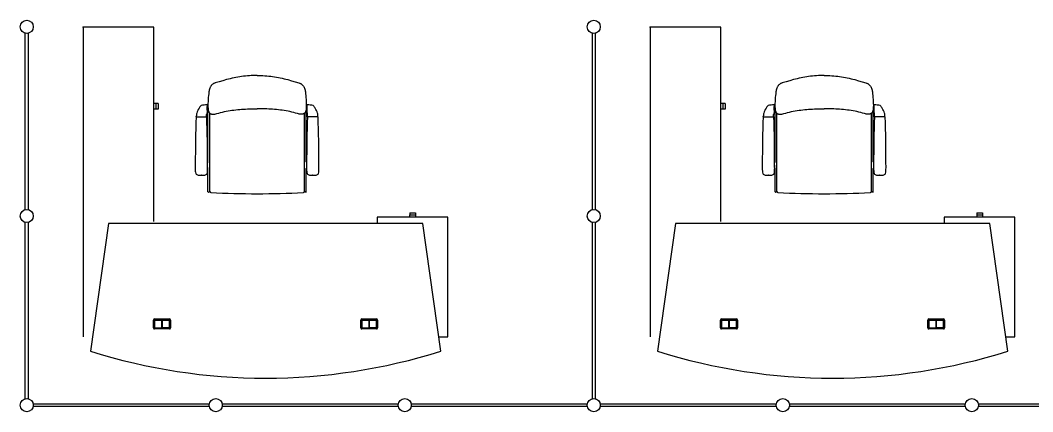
# Model space of a CAD drawing. Header units: millimetres. Extents: x 391350 to 515311, y -283575 to -199845.
# Drawn here: x 434102 to 439995, y -220127 to -217851 of the extents above; entities that cross this region are included whole.
import ezdxf

# ---------------------------------------------------------------- set-up
doc = ezdxf.new("R2010")
doc.units = ezdxf.units.MM

msp = doc.modelspace()

# ---------------------------------------------------------------- linework, layer by layer
at = {"color": 0}
for p, q in [((434468.7, -217891.6), (434468.7, -219691.6)), ((434878.7, -217891.6), (434468.7, -217891.6)), ((434878.7, -219021.3), (434878.7, -217891.6)), ((437768.7, -217891.6), (437768.7, -219691.6)), ((438178.7, -217891.6), (437768.7, -217891.6)), ((438178.7, -219021.3), (438178.7, -217891.6)), ((434131.4, -218951.3), (434131.4, -217926.3)), ((434148.4, -217926.3), (434148.4, -218951.3)), ((437431.4, -218951.3), (437431.4, -217926.3)), ((437448.4, -217926.3), (437448.4, -218951.3)), ((435480.4, -218172.1), (435480.6, -218172.1)), ((435480.6, -218172.1), (435480.4, -218172.1)), ((438780.4, -218172.1), (438780.6, -218172.1)), ((438780.6, -218172.1), (438780.4, -218172.1)), ((434891.7, -218334.1), (434878.7, -218334.1)), ((434891.7, -218368.1), (434878.7, -218368.1)), ((434891.7, -218334.1), (434891.7, -218368.1)), ((434903.7, -218334.2), (434891.7, -218334.2)), ((434903.7, -218368), (434891.7, -218368)), ((434903.7, -218334.2), (434903.7, -218368)), ((435190.5, -218344, -0.1), (435190.5, -218382.4, -0.1)), ((435190.5, -218347.4, -0.1), (435193.5, -218352.4, -0.1)), ((435190.5, -218372.4, -0.1), (435190.5, -218352.4, -0.1)), ((435190.5, -218356.4, -0.1), (435190.5, -218354.6, -0.1)), ((435190.5, -218356.2, -0.1), (435190.5, -218368.4, -0.1)), ((435190.5, -218368.4, -0.1), (435190.5, -218370.1, -0.1)), ((435190.5, -218377.4, -0.1), (435193.5, -218372.4, -0.1)), ((435193.5, -218355.4, -0.1), (435193.5, -218352.4, -0.1)), ((435193.5, -218369.4, -0.1), (435193.5, -218355.4, -0.1)), ((435193.5, -218372.4, -0.1), (435193.5, -218369.4, -0.1)), ((435770.5, -218347.4, -0.1), (435767.5, -218352.4, -0.1)), ((435767.5, -218355.4, -0.1), (435767.5, -218352.4, -0.1)), ((435767.5, -218369.4, -0.1), (435767.5, -218355.4, -0.1)), ((435767.5, -218372.4, -0.1), (435767.5, -218369.4, -0.1)), ((435770.5, -218377.4, -0.1), (435767.5, -218372.4, -0.1)), ((435770.5, -218344, -0.1), (435770.5, -218382.4, -0.1)), ((435770.5, -218372.4, -0.1), (435770.5, -218352.4, -0.1)), ((435770.5, -218356.4, -0.1), (435770.5, -218354.6, -0.1)), ((435770.5, -218356.2, -0.1), (435770.5, -218368.4, -0.1)), ((435770.5, -218368.4, -0.1), (435770.5, -218370.1, -0.1)), ((438191.7, -218334.1), (438178.7, -218334.1)), ((438191.7, -218368.1), (438178.7, -218368.1)), ((438191.7, -218334.1), (438191.7, -218368.1)), ((438203.7, -218334.2), (438191.7, -218334.2)), ((438203.7, -218368), (438191.7, -218368)), ((438203.7, -218334.2), (438203.7, -218368)), ((438490.5, -218344, -0.1), (438490.5, -218382.4, -0.1)), ((438490.5, -218347.4, -0.1), (438493.5, -218352.4, -0.1)), ((438490.5, -218372.4, -0.1), (438490.5, -218352.4, -0.1)), ((438490.5, -218356.4, -0.1), (438490.5, -218354.6, -0.1)), ((438490.5, -218356.2, -0.1), (438490.5, -218368.4, -0.1)), ((438490.5, -218368.4, -0.1), (438490.5, -218370.1, -0.1)), ((438490.5, -218377.4, -0.1), (438493.5, -218372.4, -0.1)), ((438493.5, -218355.4, -0.1), (438493.5, -218352.4, -0.1)), ((438493.5, -218369.4, -0.1), (438493.5, -218355.4, -0.1)), ((438493.5, -218372.4, -0.1), (438493.5, -218369.4, -0.1)), ((439070.5, -218347.4, -0.1), (439067.5, -218352.4, -0.1)), ((439067.5, -218355.4, -0.1), (439067.5, -218352.4, -0.1)), ((439067.5, -218369.4, -0.1), (439067.5, -218355.4, -0.1)), ((439067.5, -218372.4, -0.1), (439067.5, -218369.4, -0.1)), ((439070.5, -218377.4, -0.1), (439067.5, -218372.4, -0.1)), ((439070.5, -218344, -0.1), (439070.5, -218382.4, -0.1)), ((439070.5, -218372.4, -0.1), (439070.5, -218352.4, -0.1)), ((439070.5, -218356.4, -0.1), (439070.5, -218354.6, -0.1)), ((439070.5, -218356.2, -0.1), (439070.5, -218368.4, -0.1)), ((439070.5, -218368.4, -0.1), (439070.5, -218370.1, -0.1)), ((435126.3, -218412.4, -0.1), (435186.7, -218412.4, -0.1)), ((435126.5, -218412.4, -0.1), (435126.5, -218409.4, -0.1)), ((435186.5, -218412.4, -0.1), (435186.5, -218398.6, -0.1)), ((435194.5, -218673.3), (435194.5, -218383)), ((435204.5, -218845.1), (435204.5, -218390.5)), ((435756.5, -218845.1), (435756.5, -218390.5)), ((435766.5, -218673.3), (435766.5, -218383)), ((435834.7, -218412.4, -0.1), (435774.3, -218412.4, -0.1)), ((435774.5, -218412.4, -0.1), (435774.5, -218398.6, -0.1)), ((435834.5, -218412.4, -0.1), (435834.5, -218409.4, -0.1)), ((438426.3, -218412.4, -0.1), (438486.7, -218412.4, -0.1)), ((438426.5, -218412.4, -0.1), (438426.5, -218409.4, -0.1)), ((438486.5, -218412.4, -0.1), (438486.5, -218398.6, -0.1)), ((438494.5, -218673.3), (438494.5, -218383)), ((438504.5, -218845.1), (438504.5, -218390.5)), ((439056.5, -218845.1), (439056.5, -218390.5)), ((439066.5, -218673.3), (439066.5, -218383)), ((439134.7, -218412.4, -0.1), (439074.3, -218412.4, -0.1)), ((439074.5, -218412.4, -0.1), (439074.5, -218398.6, -0.1)), ((439134.5, -218412.4, -0.1), (439134.5, -218409.4, -0.1)), ((435193, -218676.8), (435193, -218676.9)), ((435768, -218676.8), (435768, -218676.9)), ((438493, -218676.8), (438493, -218676.9)), ((439068, -218676.8), (439068, -218676.9)), ((435191.5, -218706.3), (435191.5, -218680.4)), ((435193, -218709.9), (435193, -218709.8)), ((435194.5, -218847.9), (435194.5, -218713.4)), ((435766.5, -218847.9), (435766.5, -218713.4)), ((435768, -218709.9), (435768, -218709.8)), ((435769.5, -218706.3), (435769.5, -218680.4)), ((438491.5, -218706.3), (438491.5, -218680.4)), ((438493, -218709.9), (438493, -218709.8)), ((438494.5, -218847.9), (438494.5, -218713.4)), ((439066.5, -218847.9), (439066.5, -218713.4)), ((439068, -218709.9), (439068, -218709.8)), ((439069.5, -218706.3), (439069.5, -218680.4)), ((435156.5, -218752.2, -0.1), (435155.5, -218752.2, -0.1)), ((435156.5, -218752.2, -0.1), (435157.5, -218752.2, -0.1)), ((435804.5, -218752.2, -0.1), (435803.5, -218752.2, -0.1)), ((435804.5, -218752.2, -0.1), (435805.5, -218752.2, -0.1)), ((438456.5, -218752.2, -0.1), (438455.5, -218752.2, -0.1)), ((438456.5, -218752.2, -0.1), (438457.5, -218752.2, -0.1)), ((439104.5, -218752.2, -0.1), (439103.5, -218752.2, -0.1)), ((439104.5, -218752.2, -0.1), (439105.5, -218752.2, -0.1)), ((435197.4, -218849.7), (435204.6, -218846.2)), ((435763.6, -218849.7), (435756.4, -218846.2)), ((438497.4, -218849.7), (438504.6, -218846.2)), ((439063.6, -218849.7), (439056.4, -218846.2)), ((436368.3, -218970.1), (436402.1, -218970.1)), ((436368.3, -218970.1), (436368.3, -218982.1)), ((436402.1, -218970.1), (436402.1, -218982.1)), ((439668.3, -218970.1), (439702.1, -218970.1)), ((439668.3, -218970.1), (439668.3, -218982.1)), ((439702.1, -218970.1), (439702.1, -218982.1)), ((434131.4, -220051.3), (434131.4, -219026.3)), ((434148.4, -219026.3), (434148.4, -220051.3)), ((436590.7, -218994.6), (436179.7, -218994.6)), ((436179.7, -218994.6), (436179.7, -219031.6)), ((436368.2, -218982.1), (436402.2, -218982.1)), ((436368.2, -218982.1), (436368.2, -218994.6)), ((436402.2, -218982.1), (436402.2, -218994.6)), ((436590.7, -219691.6), (436590.7, -218994.6)), ((437431.4, -220051.3), (437431.4, -219026.3)), ((437448.4, -219026.3), (437448.4, -220051.3)), ((439890.7, -218994.6), (439479.7, -218994.6)), ((439479.7, -218994.6), (439479.7, -219031.6)), ((439668.2, -218982.1), (439702.2, -218982.1)), ((439668.2, -218982.1), (439668.2, -218994.6)), ((439702.2, -218982.1), (439702.2, -218994.6)), ((439890.7, -219691.6), (439890.7, -218994.6)), ((434614.7, -219031.6), (434510.3, -219774.7)), ((436444.7, -219031.6), (434614.7, -219031.6)), ((436549.1, -219774.7), (436444.7, -219031.6)), ((437914.7, -219031.6), (437810.3, -219774.7)), ((439744.7, -219031.6), (437914.7, -219031.6)), ((439849.1, -219774.7), (439744.7, -219031.6)), ((434877.7, -219639.6), (434877.7, -219593.6)), ((434883.7, -219587.6), (434969.7, -219587.6)), ((434883.7, -219595.6), (434883.7, -219637.6)), ((434884.2, -219637.6), (434884.2, -219595.6)), ((434967.7, -219593.6), (434885.7, -219593.6)), ((434885.7, -219594.1), (434926.5, -219594.1)), ((434924.5, -219594.1), (434924.5, -219639.1)), ((434926.5, -219594.1), (434926.5, -219639.1)), ((434927, -219639.1), (434927, -219594.1)), ((434927, -219594.1), (434967.7, -219594.1)), ((434929, -219639.1), (434929, -219594.1)), ((434969.2, -219595.6), (434969.2, -219637.6)), ((434969.7, -219637.6), (434969.7, -219595.6)), ((434975.7, -219593.6), (434975.7, -219639.6)), ((436083.7, -219639.6), (436083.7, -219593.6)), ((436089.7, -219587.6), (436175.7, -219587.6)), ((436089.7, -219595.6), (436089.7, -219637.6)), ((436090.2, -219637.6), (436090.2, -219595.6)), ((436173.7, -219593.6), (436091.7, -219593.6)), ((436091.7, -219594.1), (436132.5, -219594.1)), ((436130.5, -219594.1), (436130.5, -219639.1)), ((436132.5, -219594.1), (436132.5, -219639.1)), ((436133, -219639.1), (436133, -219594.1)), ((436133, -219594.1), (436173.7, -219594.1)), ((436135, -219639.1), (436135, -219594.1)), ((436175.2, -219595.6), (436175.2, -219637.6)), ((436175.7, -219637.6), (436175.7, -219595.6)), ((436181.7, -219593.6), (436181.7, -219639.6)), ((438177.7, -219639.6), (438177.7, -219593.6)), ((438183.7, -219587.6), (438269.7, -219587.6)), ((438183.7, -219595.6), (438183.7, -219637.6)), ((438184.2, -219637.6), (438184.2, -219595.6)), ((438267.7, -219593.6), (438185.7, -219593.6)), ((438185.7, -219594.1), (438226.5, -219594.1)), ((438224.5, -219594.1), (438224.5, -219639.1)), ((438226.5, -219594.1), (438226.5, -219639.1)), ((438227, -219639.1), (438227, -219594.1)), ((438227, -219594.1), (438267.7, -219594.1)), ((438229, -219639.1), (438229, -219594.1)), ((438269.2, -219595.6), (438269.2, -219637.6)), ((438269.7, -219637.6), (438269.7, -219595.6)), ((438275.7, -219593.6), (438275.7, -219639.6)), ((439383.7, -219639.6), (439383.7, -219593.6)), ((439389.7, -219587.6), (439475.7, -219587.6)), ((439389.7, -219595.6), (439389.7, -219637.6)), ((439390.2, -219637.6), (439390.2, -219595.6)), ((439473.7, -219593.6), (439391.7, -219593.6)), ((439391.7, -219594.1), (439432.5, -219594.1)), ((439430.5, -219594.1), (439430.5, -219639.1)), ((439432.5, -219594.1), (439432.5, -219639.1)), ((439433, -219639.1), (439433, -219594.1)), ((439433, -219594.1), (439473.7, -219594.1)), ((439435, -219639.1), (439435, -219594.1)), ((439475.2, -219595.6), (439475.2, -219637.6)), ((439475.7, -219637.6), (439475.7, -219595.6)), ((439481.7, -219593.6), (439481.7, -219639.6)), ((434969.7, -219645.6), (434883.7, -219645.6)), ((434885.7, -219639.1), (434926.5, -219639.1)), ((434885.7, -219639.6), (434967.7, -219639.6)), ((434967.7, -219639.1), (434927, -219639.1)), ((436175.7, -219645.6), (436089.7, -219645.6)), ((436091.7, -219639.1), (436132.5, -219639.1)), ((436091.7, -219639.6), (436173.7, -219639.6)), ((436173.7, -219639.1), (436133, -219639.1)), ((438269.7, -219645.6), (438183.7, -219645.6)), ((438185.7, -219639.1), (438226.5, -219639.1)), ((438185.7, -219639.6), (438267.7, -219639.6)), ((438267.7, -219639.1), (438227, -219639.1)), ((439475.7, -219645.6), (439389.7, -219645.6)), ((439391.7, -219639.1), (439432.5, -219639.1)), ((439391.7, -219639.6), (439473.7, -219639.6)), ((439473.7, -219639.1), (439433, -219639.1)), ((436537.5, -219691.6), (436590.7, -219691.6)), ((439837.5, -219691.6), (439890.7, -219691.6)), ((434177.4, -220080.3), (435202.4, -220080.3)), ((435277.4, -220080.3), (436302.4, -220080.3)), ((436377.4, -220080.3), (437402.4, -220080.3)), ((437477.4, -220080.3), (438502.4, -220080.3)), ((438577.4, -220080.3), (439602.4, -220080.3)), ((439677.4, -220080.3), (440702.4, -220080.3)), ((435202.4, -220097.3), (434177.4, -220097.3)), ((436302.4, -220097.3), (435277.4, -220097.3)), ((437402.4, -220097.3), (436377.4, -220097.3)), ((438502.4, -220097.3), (437477.4, -220097.3)), ((439602.4, -220097.3), (438577.4, -220097.3)), ((440702.4, -220097.3), (439677.4, -220097.3))]:
    msp.add_line(p, q, dxfattribs=at)
at = {"color": 0, "extrusion": (0, 0, -1), "flags": 128}
for points in [[(-435480.5, -218172.2), (-435469.2, -218172.3), (-435457.9, -218172.5), (-435446.7, -218172.8), (-435435.4, -218173.3), (-435424.1, -218174.1), (-435412.8, -218175), (-435401.5, -218176.2), (-435390.3, -218177.5), (-435379.2, -218179.1), (-435368, -218180.9), (-435357, -218182.9), (-435346, -218185.2), (-435335, -218187.7), (-435324.1, -218190.3), (-435313.3, -218193.1), (-435302.4, -218196), (-435280.7, -218202.2), (-435258.9, -218208.5), (-435237, -218214.9), (-435234.3, -218215.8), (-435231.7, -218216.8), (-435229.1, -218217.9), (-435226.6, -218219.1), (-435224.2, -218220.6), (-435221.8, -218222.2), (-435219.7, -218223.9), (-435217.6, -218225.9), (-435215.6, -218227.9), (-435213.8, -218230.1), (-435212.1, -218232.4), (-435210.5, -218234.7), (-435209, -218237.1), (-435207.6, -218239.6), (-435206.4, -218242.2), (-435205.3, -218244.8), (-435204.3, -218247.4), (-435203.4, -218250.1), (-435202.6, -218252.8), (-435201.9, -218255.5), (-435200.8, -218261.1), (-435199.9, -218266.6), (-435198.5, -218277.9), (-435197.3, -218289.1), (-435196.2, -218300.3), (-435195.4, -218311.5), (-435194.8, -218322.6), (-435194.3, -218333.8), (-435194.2, -218345.1), (-435194.3, -218350.9), (-435194.4, -218356.6), (-435194.6, -218362.5), (-435195.1, -218368.3), (-435195.5, -218371.2), (-435196, -218374), (-435196.7, -218376.7), (-435197.6, -218379.4), (-435198.6, -218382), (-435199.9, -218384.5), (-435201.4, -218386.8), (-435203.1, -218389.1), (-435205.2, -218391.1), (-435206.2, -218392), (-435207.4, -218392.8), (-435208.6, -218393.5), (-435209.8, -218394.2), (-435212.4, -218395.3), (-435215.2, -218396.1), (-435218, -218396.7), (-435220.9, -218397), (-435223.8, -218397.1), (-435226.7, -218397.1), (-435229.5, -218396.9), (-435232.4, -218396.6), (-435235.1, -218396.1), (-435240.7, -218394.9), (-435246.1, -218393.5), (-435256.9, -218390.3), (-435267.8, -218387.3), (-435278.8, -218384.5), (-435289.8, -218382.1), (-435300.8, -218379.9), (-435311.9, -218377.9), (-435323.1, -218376), (-435334.2, -218374.3), (-435345.4, -218372.8), (-435356.6, -218371.5), (-435367.8, -218370.3), (-435379.1, -218369.2), (-435390.3, -218368.3), (-435401.6, -218367.5), (-435412.9, -218366.9), (-435424.1, -218366.4), (-435435.4, -218366), (-435458, -218365.5), (-435480.5, -218365.2)], [(-438780.5, -218172.2), (-438769.2, -218172.3), (-438757.9, -218172.5), (-438746.7, -218172.8), (-438735.4, -218173.3), (-438724.1, -218174.1), (-438712.8, -218175), (-438701.5, -218176.2), (-438690.3, -218177.5), (-438679.2, -218179.1), (-438668, -218180.9), (-438657, -218182.9), (-438646, -218185.2), (-438635, -218187.7), (-438624.1, -218190.3), (-438613.3, -218193.1), (-438602.4, -218196), (-438580.7, -218202.2), (-438558.9, -218208.5), (-438537, -218214.9), (-438534.3, -218215.8), (-438531.7, -218216.8), (-438529.1, -218217.9), (-438526.6, -218219.1), (-438524.2, -218220.6), (-438521.8, -218222.2), (-438519.7, -218223.9), (-438517.6, -218225.9), (-438515.6, -218227.9), (-438513.8, -218230.1), (-438512.1, -218232.4), (-438510.5, -218234.7), (-438509, -218237.1), (-438507.6, -218239.6), (-438506.4, -218242.2), (-438505.3, -218244.8), (-438504.3, -218247.4), (-438503.4, -218250.1), (-438502.6, -218252.8), (-438501.9, -218255.5), (-438500.8, -218261.1), (-438499.9, -218266.6), (-438498.5, -218277.9), (-438497.3, -218289.1), (-438496.2, -218300.3), (-438495.4, -218311.5), (-438494.8, -218322.6), (-438494.3, -218333.8), (-438494.2, -218345.1), (-438494.3, -218350.9), (-438494.4, -218356.6), (-438494.6, -218362.5), (-438495.1, -218368.3), (-438495.5, -218371.2), (-438496, -218374), (-438496.7, -218376.7), (-438497.6, -218379.4), (-438498.6, -218382), (-438499.9, -218384.5), (-438501.4, -218386.8), (-438503.1, -218389.1), (-438505.2, -218391.1), (-438506.2, -218392), (-438507.4, -218392.8), (-438508.6, -218393.5), (-438509.8, -218394.2), (-438512.4, -218395.3), (-438515.2, -218396.1), (-438518, -218396.7), (-438520.9, -218397), (-438523.8, -218397.1), (-438526.7, -218397.1), (-438529.5, -218396.9), (-438532.4, -218396.6), (-438535.1, -218396.1), (-438540.7, -218394.9), (-438546.1, -218393.5), (-438556.9, -218390.3), (-438567.8, -218387.3), (-438578.8, -218384.5), (-438589.8, -218382.1), (-438600.8, -218379.9), (-438611.9, -218377.9), (-438623.1, -218376), (-438634.2, -218374.3), (-438645.4, -218372.8), (-438656.6, -218371.5), (-438667.8, -218370.3), (-438679.1, -218369.2), (-438690.3, -218368.3), (-438701.6, -218367.5), (-438712.9, -218366.9), (-438724.1, -218366.4), (-438735.4, -218366), (-438758, -218365.5), (-438780.5, -218365.2)]]:
    msp.add_lwpolyline(points, dxfattribs=at)
at = {"color": 0, "flags": 128}
for points in [[(435480.5, -218172.2), (435491.8, -218172.3), (435503.1, -218172.5), (435514.4, -218172.8), (435525.7, -218173.3), (435536.9, -218174.1), (435548.2, -218175), (435559.5, -218176.2), (435570.7, -218177.5), (435581.9, -218179.1), (435593, -218180.9), (435604.1, -218182.9), (435615.1, -218185.2), (435626, -218187.7), (435636.9, -218190.3), (435647.8, -218193.1), (435658.6, -218196), (435680.3, -218202.2), (435702.1, -218208.5), (435724, -218214.9), (435726.7, -218215.8), (435729.4, -218216.8), (435731.9, -218217.9), (435734.5, -218219.1), (435736.9, -218220.6), (435739.2, -218222.2), (435741.4, -218223.9), (435743.4, -218225.9), (435745.4, -218227.9), (435747.2, -218230.1), (435749, -218232.4), (435750.6, -218234.7), (435752, -218237.1), (435753.4, -218239.6), (435754.6, -218242.2), (435755.7, -218244.8), (435756.7, -218247.4), (435757.6, -218250.1), (435758.4, -218252.8), (435759.1, -218255.5), (435760.2, -218261.1), (435761.1, -218266.6), (435762.5, -218277.9), (435763.7, -218289.1), (435764.8, -218300.3), (435765.6, -218311.5), (435766.3, -218322.6), (435766.7, -218333.8), (435766.8, -218345.1), (435766.8, -218350.9), (435766.6, -218356.6), (435766.4, -218362.5), (435765.9, -218368.3), (435765.5, -218371.2), (435765, -218374), (435764.3, -218376.7), (435763.5, -218379.4), (435762.4, -218382), (435761.1, -218384.5), (435759.6, -218386.8), (435757.9, -218389.1), (435755.9, -218391.1), (435754.8, -218392), (435753.6, -218392.8), (435752.4, -218393.5), (435751.2, -218394.2), (435748.6, -218395.3), (435745.9, -218396.1), (435743, -218396.7), (435740.1, -218397), (435737.2, -218397.1), (435734.3, -218397.1), (435731.5, -218396.9), (435728.7, -218396.6), (435725.9, -218396.1), (435720.4, -218394.9), (435714.9, -218393.5), (435704.1, -218390.3), (435693.2, -218387.3), (435682.3, -218384.5), (435671.2, -218382.1), (435660.2, -218379.9), (435649.1, -218377.9), (435637.9, -218376), (435626.8, -218374.3), (435615.6, -218372.8), (435604.4, -218371.5), (435593.2, -218370.3), (435581.9, -218369.2), (435570.7, -218368.3), (435559.4, -218367.5), (435548.2, -218366.9), (435536.9, -218366.4), (435525.6, -218366), (435503.1, -218365.5), (435480.5, -218365.2)], [(438780.5, -218172.2), (438791.8, -218172.3), (438803.1, -218172.5), (438814.4, -218172.8), (438825.7, -218173.3), (438836.9, -218174.1), (438848.2, -218175), (438859.5, -218176.2), (438870.7, -218177.5), (438881.9, -218179.1), (438893, -218180.9), (438904.1, -218182.9), (438915.1, -218185.2), (438926, -218187.7), (438936.9, -218190.3), (438947.8, -218193.1), (438958.6, -218196), (438980.3, -218202.2), (439002.1, -218208.5), (439024, -218214.9), (439026.7, -218215.8), (439029.4, -218216.8), (439031.9, -218217.9), (439034.5, -218219.1), (439036.9, -218220.6), (439039.2, -218222.2), (439041.4, -218223.9), (439043.4, -218225.9), (439045.4, -218227.9), (439047.2, -218230.1), (439049, -218232.4), (439050.6, -218234.7), (439052, -218237.1), (439053.4, -218239.6), (439054.6, -218242.2), (439055.7, -218244.8), (439056.7, -218247.4), (439057.6, -218250.1), (439058.4, -218252.8), (439059.1, -218255.5), (439060.2, -218261.1), (439061.1, -218266.6), (439062.5, -218277.9), (439063.7, -218289.1), (439064.8, -218300.3), (439065.6, -218311.5), (439066.3, -218322.6), (439066.7, -218333.8), (439066.8, -218345.1), (439066.8, -218350.9), (439066.6, -218356.6), (439066.4, -218362.5), (439065.9, -218368.3), (439065.5, -218371.2), (439065, -218374), (439064.3, -218376.7), (439063.5, -218379.4), (439062.4, -218382), (439061.1, -218384.5), (439059.6, -218386.8), (439057.9, -218389.1), (439055.9, -218391.1), (439054.8, -218392), (439053.6, -218392.8), (439052.4, -218393.5), (439051.2, -218394.2), (439048.6, -218395.3), (439045.9, -218396.1), (439043, -218396.7), (439040.1, -218397), (439037.2, -218397.1), (439034.3, -218397.1), (439031.5, -218396.9), (439028.7, -218396.6), (439025.9, -218396.1), (439020.4, -218394.9), (439014.9, -218393.5), (439004.1, -218390.3), (438993.2, -218387.3), (438982.3, -218384.5), (438971.2, -218382.1), (438960.2, -218379.9), (438949.1, -218377.9), (438937.9, -218376), (438926.8, -218374.3), (438915.6, -218372.8), (438904.4, -218371.5), (438893.2, -218370.3), (438881.9, -218369.2), (438870.7, -218368.3), (438859.4, -218367.5), (438848.2, -218366.9), (438836.9, -218366.4), (438825.6, -218366), (438803.1, -218365.5), (438780.5, -218365.2)]]:
    msp.add_lwpolyline(points, dxfattribs=at)
at = {"color": 0}
for centre in [(434139.9, -217888.8), (437439.9, -217888.8), (434139.9, -218988.8), (437439.9, -218988.8), (434139.9, -220088.8), (435239.9, -220088.8), (436339.9, -220088.8), (437439.9, -220088.8), (438539.9, -220088.8), (439639.9, -220088.8)]:
    msp.add_circle(centre, 38, dxfattribs=at)
for centre, radius, start, end in [((435225.3, -218417.8, -0.1), 100, 146.19405, 163.87626), ((435266.9, -218445.6, -0.1), 150, 138.88408, 146.19405), ((435154.3, -218347.3, -0.1), 0.5, 100.43772, 138.88408), ((435266.9, -218445.6, -0.1), 150, 138.81747, 138.88408), ((435208.5, -218641.8, -0.1), 300, 100.43772, 100.471), ((435208.5, -218641.8, -0.1), 300, 93.7447, 100.43772), ((435221.5, -218398.6, -0.1), 35, 152.33955, 180), ((435189, -218344, -0.1), 1.5, 0, 93.7447), ((435210.5, -218383), 16, 152.09063, 180), ((435750.5, -218383), 16, 0, 27.90937), ((435772, -218344, -0.1), 1.5, 86.2553, 180), ((435739.5, -218398.6, -0.1), 35, 0, 27.66045), ((435752.5, -218641.8, -0.1), 300, 79.56228, 86.2553), ((435806.8, -218347.3, -0.1), 0.5, 41.11592, 79.56228), ((435752.5, -218641.8, -0.1), 300, 79.529, 79.56228), ((435694.1, -218445.6, -0.1), 150, 41.11592, 41.18253), ((435694.1, -218445.6, -0.1), 150, 33.80595, 41.11592), ((435735.7, -218417.8, -0.1), 100, 16.12374, 33.80595), ((438525.3, -218417.8, -0.1), 100, 146.19405, 163.87626), ((438566.9, -218445.6, -0.1), 150, 138.88408, 146.19405), ((438454.3, -218347.3, -0.1), 0.5, 100.43772, 138.88408), ((438566.9, -218445.6, -0.1), 150, 138.81747, 138.88408), ((438508.5, -218641.8, -0.1), 300, 100.43772, 100.471), ((438508.5, -218641.8, -0.1), 300, 93.7447, 100.43772), ((438521.5, -218398.6, -0.1), 35, 152.33955, 180), ((438489, -218344, -0.1), 1.5, 0, 93.7447), ((438510.5, -218383), 16, 152.09063, 180), ((439050.5, -218383), 16, 0, 27.90937), ((439072, -218344, -0.1), 1.5, 86.2553, 180), ((439039.5, -218398.6, -0.1), 35, 0, 27.66045), ((439052.5, -218641.8, -0.1), 300, 79.56228, 86.2553), ((439106.8, -218347.3, -0.1), 0.5, 41.11592, 79.56228), ((439052.5, -218641.8, -0.1), 300, 79.529, 79.56228), ((438994.1, -218445.6, -0.1), 150, 41.11592, 41.18253), ((438994.1, -218445.6, -0.1), 150, 33.80595, 41.11592), ((439035.7, -218417.8, -0.1), 100, 16.12374, 33.80595), ((442020.7, -218673.5, -0.1), 6900, 177.83752, 180.10731), ((435126.3, -218413.2, -0.1), 0.8, 90, 177.83752), ((435196.5, -218409.4, -0.1), 70, 163.87626, 180), ((435186.7, -218413.2, -0.1), 0.8, 2.16248, 90), ((428292.4, -218673.5, -0.1), 6900, 359.89269, 2.16248), ((442668.6, -218673.5, -0.1), 6900, 177.83752, 180.10731), ((435774.3, -218413.2, -0.1), 0.8, 90, 177.83752), ((435764.5, -218409.4, -0.1), 70, 0, 16.12374), ((435834.7, -218413.2, -0.1), 0.8, 2.16248, 90), ((428940.4, -218673.5, -0.1), 6900, 359.89269, 2.16248), ((445320.7, -218673.5, -0.1), 6900, 177.83752, 180.10731), ((438426.3, -218413.2, -0.1), 0.8, 90, 177.83752), ((438496.5, -218409.4, -0.1), 70, 163.87626, 180), ((438486.7, -218413.2, -0.1), 0.8, 2.16248, 90), ((431592.4, -218673.5, -0.1), 6900, 359.89269, 2.16248), ((445968.6, -218673.5, -0.1), 6900, 177.83752, 180.10731), ((439074.3, -218413.2, -0.1), 0.8, 90, 177.83752), ((439064.5, -218409.4, -0.1), 70, 0, 16.12374), ((439134.7, -218413.2, -0.1), 0.8, 2.16248, 90), ((432240.4, -218673.5, -0.1), 6900, 359.89269, 2.16248), ((435196.5, -218680.4), 5, 135, 180), ((435189.5, -218673.3), 5, 315, 0), ((435771.5, -218673.3), 5, 180, 225), ((435764.5, -218680.4), 5, 0, 45), ((438496.5, -218680.4), 5, 135, 180), ((438489.5, -218673.3), 5, 315, 0), ((439071.5, -218673.3), 5, 180, 225), ((439064.5, -218680.4), 5, 0, 45), ((436382.4, -218702.2, -0.1), 1261.9, 179.28359, 181.17149), ((435158.2, -218727.8, -0.1), 37.4, 180.21239, 200.25934), ((435154.8, -218727.8, -0.1), 37.4, 339.74066, 359.78761), ((435196.5, -218706.3), 5, 180, 225), ((433930.7, -218702.2, -0.1), 1261.9, 358.82851, 0.71641), ((435189.5, -218713.4), 5, 0, 45), ((435771.5, -218713.4), 5, 135, 180), ((435764.5, -218706.3), 5, 315, 0), ((437030.4, -218702.2, -0.1), 1261.9, 179.28359, 181.17149), ((435806.2, -218727.8, -0.1), 37.4, 180.21239, 200.25934), ((435802.8, -218727.8, -0.1), 37.4, 339.74066, 359.78761), ((434578.6, -218702.2, -0.1), 1261.9, 358.82851, 0.71641), ((439682.4, -218702.2, -0.1), 1261.9, 179.28359, 181.17149), ((438458.2, -218727.8, -0.1), 37.4, 180.21239, 200.25934), ((438454.8, -218727.8, -0.1), 37.4, 339.74066, 359.78761), ((438496.5, -218706.3), 5, 180, 225), ((437230.7, -218702.2, -0.1), 1261.9, 358.82851, 0.71641), ((438489.5, -218713.4), 5, 0, 45), ((439071.5, -218713.4), 5, 135, 180), ((439064.5, -218706.3), 5, 315, 0), ((440330.4, -218702.2, -0.1), 1261.9, 179.28359, 181.17149), ((439106.2, -218727.8, -0.1), 37.4, 180.21239, 200.25934), ((439102.8, -218727.8, -0.1), 37.4, 339.74066, 359.78761), ((437878.6, -218702.2, -0.1), 1261.9, 358.82851, 0.71641), ((435136, -218736.2, -0.1), 13.7, 199.42987, 238.47093), ((435140.5, -218728.7, -0.1), 22.5, 238.72823, 262.01307), ((435148.3, -218692, -0.1), 59.9, 259.47044, 267.39304), ((435157.9, -218515.5, -0.1), 236.7, 267.02511, 269.43237), ((435155.2, -218515.5, -0.1), 236.7, 270.56763, 272.97489), ((435164.7, -218692, -0.1), 59.9, 272.60696, 280.52956), ((435172.5, -218728.7, -0.1), 22.5, 277.98693, 301.27177), ((435177, -218736.2, -0.1), 13.7, 301.52907, 340.57013), ((435784, -218736.2, -0.1), 13.7, 199.42987, 238.47093), ((435788.5, -218728.7, -0.1), 22.5, 238.72823, 262.01307), ((435796.3, -218692, -0.1), 59.9, 259.47044, 267.39304), ((435805.8, -218515.5, -0.1), 236.7, 267.02511, 269.43237), ((435803.2, -218515.5, -0.1), 236.7, 270.56763, 272.97489), ((435812.7, -218692, -0.1), 59.9, 272.60696, 280.52956), ((435820.5, -218728.7, -0.1), 22.5, 277.98693, 301.27177), ((435825, -218736.2, -0.1), 13.7, 301.52907, 340.57013), ((438436, -218736.2, -0.1), 13.7, 199.42987, 238.47093), ((438440.5, -218728.7, -0.1), 22.5, 238.72823, 262.01307), ((438448.3, -218692, -0.1), 59.9, 259.47044, 267.39304), ((438457.9, -218515.5, -0.1), 236.7, 267.02511, 269.43237), ((438455.2, -218515.5, -0.1), 236.7, 270.56763, 272.97489), ((438464.7, -218692, -0.1), 59.9, 272.60696, 280.52956), ((438472.5, -218728.7, -0.1), 22.5, 277.98693, 301.27177), ((438477, -218736.2, -0.1), 13.7, 301.52907, 340.57013), ((439084, -218736.2, -0.1), 13.7, 199.42987, 238.47093), ((439088.5, -218728.7, -0.1), 22.5, 238.72823, 262.01307), ((439096.3, -218692, -0.1), 59.9, 259.47044, 267.39304), ((439105.8, -218515.5, -0.1), 236.7, 267.02511, 269.43237), ((439103.2, -218515.5, -0.1), 236.7, 270.56763, 272.97489), ((439112.7, -218692, -0.1), 59.9, 272.60696, 280.52956), ((439120.5, -218728.7, -0.1), 22.5, 277.98693, 301.27177), ((439125, -218736.2, -0.1), 13.7, 301.52907, 340.57013), ((435196.5, -218847.9), 2, 180, 295.85081), ((435211.5, -218845.1), 7, 180, 266.91538), ((435480.5, -213853.3), 5006, 266.91538, 270), ((435480.5, -213853.3), 5006, 270, 273.08462), ((435749.5, -218845.1), 7, 273.08462, 0), ((435764.5, -218847.9), 2, 244.14919, 0), ((438496.5, -218847.9), 2, 180, 295.85081), ((438511.5, -218845.1), 7, 180, 266.91538), ((438780.5, -213853.3), 5006, 266.91538, 270), ((438780.5, -213853.3), 5006, 270, 273.08462), ((439049.5, -218845.1), 7, 273.08462, 0), ((439064.5, -218847.9), 2, 244.14919, 0), ((434883.7, -219593.6), 6, 90, 180), ((434885.7, -219595.6), 2, 90, 180), ((434885.7, -219595.6), 1.5, 90, 180), ((434967.7, -219595.6), 2, 0, 90), ((434967.7, -219595.6), 1.5, 0, 90), ((434969.7, -219593.6), 6, 0, 90), ((436089.7, -219593.6), 6, 90, 180), ((436091.7, -219595.6), 2, 90, 180), ((436091.7, -219595.6), 1.5, 90, 180), ((436173.7, -219595.6), 2, 0, 90), ((436173.7, -219595.6), 1.5, 0, 90), ((436175.7, -219593.6), 6, 0, 90), ((438183.7, -219593.6), 6, 90, 180), ((438185.7, -219595.6), 2, 90, 180), ((438185.7, -219595.6), 1.5, 90, 180), ((438267.7, -219595.6), 2, 0, 90), ((438267.7, -219595.6), 1.5, 0, 90), ((438269.7, -219593.6), 6, 0, 90), ((439389.7, -219593.6), 6, 90, 180), ((439391.7, -219595.6), 2, 90, 180), ((439391.7, -219595.6), 1.5, 90, 180), ((439473.7, -219595.6), 2, 0, 90), ((439473.7, -219595.6), 1.5, 0, 90), ((439475.7, -219593.6), 6, 0, 90), ((434883.7, -219639.6), 6, 180, 270), ((434885.7, -219637.6), 2, 180, 270), ((434885.7, -219637.6), 1.5, 180, 270), ((434967.7, -219637.6), 2, 270, 0), ((434967.7, -219637.6), 1.5, 270, 0), ((434969.7, -219639.6), 6, 270, 0), ((436089.7, -219639.6), 6, 180, 270), ((436091.7, -219637.6), 2, 180, 270), ((436091.7, -219637.6), 1.5, 180, 270), ((436173.7, -219637.6), 1.5, 270, 0), ((436173.7, -219637.6), 2, 270, 0), ((436175.7, -219639.6), 6, 270, 0), ((438183.7, -219639.6), 6, 180, 270), ((438185.7, -219637.6), 2, 180, 270), ((438185.7, -219637.6), 1.5, 180, 270), ((438267.7, -219637.6), 2, 270, 0), ((438267.7, -219637.6), 1.5, 270, 0), ((438269.7, -219639.6), 6, 270, 0), ((439389.7, -219639.6), 6, 180, 270), ((439391.7, -219637.6), 2, 180, 270), ((439391.7, -219637.6), 1.5, 180, 270), ((439473.7, -219637.6), 1.5, 270, 0), ((439473.7, -219637.6), 2, 270, 0), ((439475.7, -219639.6), 6, 270, 0), ((435529.7, -216541.4), 3390.2, 252.50031, 287.49969), ((438829.7, -216541.4), 3390.2, 252.50031, 287.49969)]:
    msp.add_arc(centre, radius, start, end, dxfattribs=at)
for p in [(434468.7, -217891.6), (437768.7, -217891.6)]:
    msp.add_point(p, dxfattribs=at)

doc.saveas('drawing.dxf')
